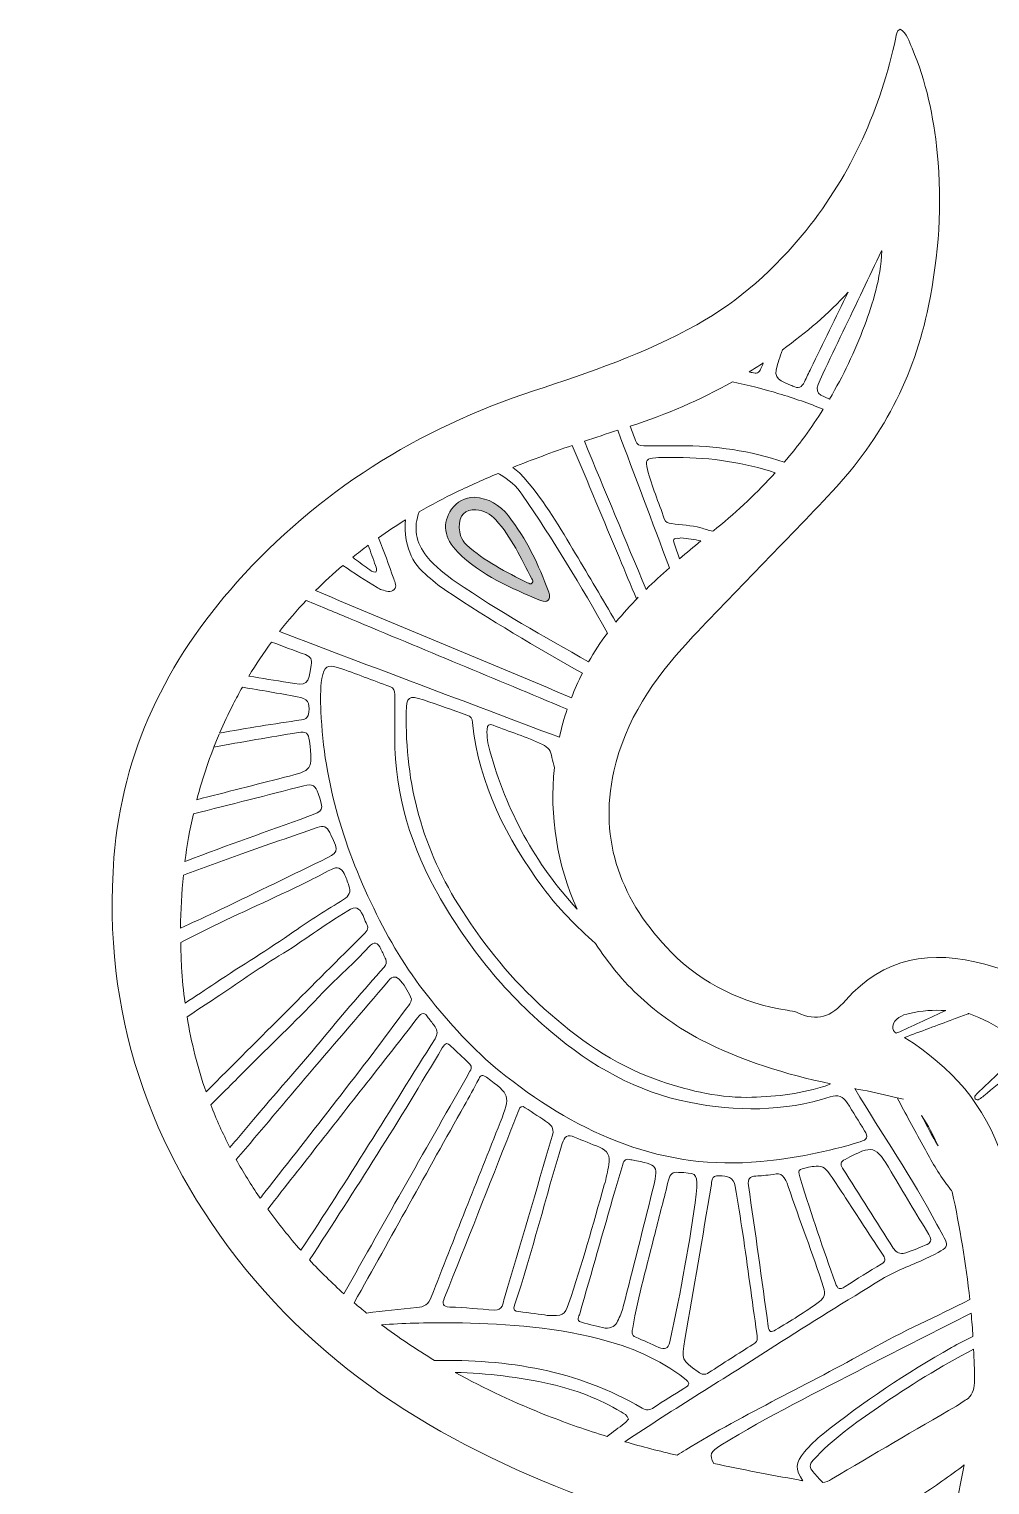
# Model space of a CAD drawing. Extents: x 95 to 1905, y -1935 to -66.
# Drawn here: x 95 to 645, y -899 to -66 of the extents above; entities that cross this region are included whole.
import ezdxf

# ---------------------------------------------------------------- set-up
doc = ezdxf.new("R2010")
doc.units = 0
doc.header["$MEASUREMENT"] = 0
doc.layers.add('Layer 1', color=7, linetype='Continuous')

# ---------------------------------------------------------------- blocks, each defined once
blk = doc.blocks.new('block 4')
at = {"layer": 'Layer 1', "lineweight": 0}
for points, knots in [([(392.66, -388.06), (387.04, -372.41), (379.82, -357.53), (369.57, -344.35), (364.74, -338.16), (358.25, -334.21), (350.1, -333.71), (344.61, -333.88), (340.17, -336.06), (337.02, -340.62), (331.56, -348.5), (332.6, -357.1), (340.68, -365.22), (353.96, -378.56), (371.08, -385.58), (387.98, -392.8), (392.09, -394.56), (394.2, -392.32), (392.66, -388.06)], [0, 0, 0, 0, 1, 1, 1, 2, 2, 2, 3, 3, 3, 4, 4, 4, 5, 5, 5, 6, 6, 6, 6]), ([(383.28, -382.75), (382.45, -383.68), (381.39, -383.08), (380.55, -382.66), (368.2, -376.56), (355.94, -370.28), (345.62, -360.93), (342.5, -358.11), (341.62, -354.18), (341.38, -351.16), (341.36, -343.83), (344.77, -340.6), (351.04, -340.95), (355.63, -341.21), (359.34, -343.4), (362.32, -346.65), (371.41, -356.56), (376.82, -368.77), (383.07, -380.45), (383.45, -381.16), (383.91, -382.05), (383.28, -382.75)], [0, 0, 0, 0, 1, 1, 1, 2, 2, 2, 3, 3, 3, 4, 4, 4, 5, 5, 5, 6, 6, 6, 7, 7, 7, 7])]:
    blk.add_open_spline(points, degree=3, knots=knots, dxfattribs=at)
blk = doc.blocks.new('block 5')
at = {"layer": 'Layer 1', "lineweight": 0}
for points, knots in [([(1879.6, -958.17), (1853.61, -957.51), (1827.64, -958.04), (1801.66, -960.62), (1767.9, -963.98), (1734.13, -968.5), (1700.09, -967.66), (1636.04, -966.07), (1574.52, -952.08), (1515.05, -928.61), (1514.6, -928.42), (1514.25, -927.93), (1512.89, -926.69), (1531.02, -923.22), (1548.35, -919.76), (1565.03, -914.06), (1648.23, -885.64), (1724.12, -845.39), (1780.64, -775.69), (1836.26, -707.1), (1863.07, -628.56), (1856.19, -539.99), (1851.48, -479.46), (1826.09, -427.35), (1785.84, -382.41), (1739.3, -330.38), (1682.27, -294.53), (1616.03, -272.83), (1584.03, -262.35), (1552.04, -251.39), (1522.6, -234.95), (1498.3, -221.36), (1477.63, -202.88), (1460.06, -181.01), (1433.82, -148.33), (1417.44, -111.18), (1408.55, -70.46), (1408.22, -68.91), (1408.57, -67), (1406.2, -65.74), (1402.21, -68.13), (1401.04, -72.67), (1399.35, -76.65), (1391.2, -95.77), (1387.03, -115.72), (1384.93, -136.51), (1381.94, -166.14), (1384.02, -195.14), (1389.9, -224.12), (1398.15, -264.84), (1416.74, -300.3), (1445.08, -330.46), (1472.21, -359.32), (1500.3, -387.25), (1527.31, -416.22), (1547.19, -437.52), (1563.55, -461.56), (1570.03, -490.44), (1579.1, -530.95), (1565.45, -565.24), (1537.21, -594.14), (1519.05, -612.68), (1496.4, -623.2), (1470.82, -627.41), (1468.86, -627.72), (1466.76, -627.84), (1465.03, -628.67), (1453.7, -634.13), (1445.74, -631.25), (1437.28, -621.59), (1415.79, -596.98), (1388.15, -592.65), (1357.64, -600.98), (1337.03, -606.6), (1318.3, -616.81), (1298.91, -625.33), (1260.79, -642.06), (1221.3, -646.72), (1180.21, -640.94), (1148.96, -636.53), (1118.96, -627.33), (1088.76, -618.73), (1060.98, -610.82), (1032.61, -609.24), (1003.88, -612.19), (1003.59, -612.23), (1003.32, -612.25), (1003.03, -612.25), (1002.02, -612.33), (1001.03, -612.35), (1000, -612.29), (998.97, -612.35), (997.98, -612.33), (996.97, -612.25), (996.68, -612.25), (996.41, -612.23), (996.12, -612.19), (967.39, -609.24), (939.02, -610.82), (911.24, -618.73), (881.04, -627.33), (851.04, -636.53), (819.79, -640.94), (778.7, -646.72), (739.22, -642.06), (701.09, -625.33), (681.7, -616.81), (662.97, -606.6), (642.36, -600.98), (611.85, -592.65), (584.21, -596.98), (562.72, -621.59), (554.26, -631.25), (546.3, -634.13), (534.97, -628.67), (533.24, -627.84), (531.14, -627.72), (529.18, -627.41), (503.6, -623.2), (480.95, -612.68), (462.79, -594.14), (434.55, -565.24), (420.9, -530.95), (429.97, -490.44), (436.45, -461.56), (452.81, -437.52), (472.7, -416.22), (499.7, -387.25), (527.79, -359.32), (554.92, -330.46), (583.26, -300.3), (601.85, -264.84), (610.1, -224.12), (615.98, -195.14), (618.06, -166.14), (615.07, -136.51), (612.97, -115.72), (608.8, -95.77), (600.65, -76.65), (598.96, -72.67), (597.79, -68.13), (593.81, -65.74), (591.43, -67), (591.78, -68.91), (591.45, -70.46), (582.56, -111.18), (566.18, -148.33), (539.94, -181.01), (522.37, -202.88), (501.7, -221.36), (477.4, -234.95), (447.96, -251.39), (415.97, -262.35), (383.97, -272.83), (317.73, -294.53), (260.7, -330.38), (214.16, -382.41), (173.91, -427.35), (148.52, -479.46), (143.82, -539.99), (136.93, -628.56), (163.74, -707.1), (219.36, -775.69), (275.88, -845.39), (351.77, -885.64), (434.97, -914.06), (451.65, -919.76), (468.98, -923.22), (487.11, -926.69), (485.75, -927.93), (485.4, -928.42), (484.95, -928.61), (425.48, -952.08), (363.96, -966.07), (299.91, -967.66), (265.87, -968.5), (232.11, -963.98), (198.34, -960.62), (172.37, -958.04), (146.39, -957.51), (120.4, -958.17), (100.89, -958.68), (95.24, -967.7), (101.34, -986.06), (107.51, -1004.56), (117.14, -1021.06), (130.04, -1035.67), (160.38, -1070.08), (198.69, -1093.35), (239.3, -1113.27), (250.88, -1118.95), (262.74, -1123.98), (276.17, -1130.08), (263.25, -1136.48), (251.27, -1140.15), (239.14, -1143.49), (236.07, -1144.34), (230.83, -1143.31), (230.39, -1146.94), (229.88, -1151.17), (235.32, -1151.76), (238.38, -1153.19), (268.31, -1167.34), (300.39, -1172.43), (333.04, -1174.27), (347.6, -1175.1), (362.27, -1174.41), (377.1, -1174.41), (376.71, -1179.06), (374.3, -1179.88), (372.59, -1181.1), (365.43, -1186.19), (357.79, -1190.48), (349.52, -1193.6), (347.27, -1194.45), (343.56, -1194.69), (343.85, -1197.66), (344.16, -1201.15), (348.14, -1200.76), (350.72, -1201.15), (355.17, -1201.79), (359.73, -1201.87), (364.25, -1202.14), (404.5, -1204.68), (444.6, -1204.37), (484.23, -1195.62), (496.48, -1192.92), (508.69, -1189.95), (522.08, -1186.81), (515.33, -1200.82), (507.39, -1212.35), (497.61, -1222.69), (495.63, -1224.79), (491.14, -1226.58), (493.14, -1229.82), (494.83, -1232.53), (498.98, -1230.26), (501.86, -1229.64), (530.97, -1223.47), (557.95, -1212.14), (582.85, -1195.87), (588.83, -1191.95), (594.63, -1187.78), (600.49, -1183.72), (582.01, -1220.48), (568.43, -1258.58), (563.71, -1299.03), (558.9, -1340.29), (572.64, -1378.82), (584.03, -1417.46), (584.75, -1417.44), (585.47, -1417.4), (586.19, -1417.38), (586.19, -1417.38), (587.41, -1412.41), (587.41, -1412.41), (589.76, -1418.45), (592.32, -1424.33), (595.02, -1430.08), (595.23, -1437.74), (595.81, -1445.35), (597.21, -1452.9), (601.17, -1474.35), (612.45, -1492.96), (622.17, -1512.08), (622.83, -1511.88), (623.51, -1511.67), (624.17, -1511.48), (625.22, -1502.9), (626.27, -1494.32), (627.33, -1485.74), (629.43, -1488.86), (631.56, -1491.99), (633.72, -1495.11), (633.97, -1497.21), (634.17, -1499.29), (634.38, -1501.4), (636.79, -1525.7), (641.77, -1548.92), (660.39, -1566.75), (662.29, -1568.56), (662.85, -1572.94), (666.31, -1571.51), (669.18, -1570.36), (668.19, -1566.52), (668.38, -1563.78), (668.77, -1557.8), (669, -1551.79), (669.26, -1545.79), (670.17, -1547.15), (671.08, -1548.53), (671.97, -1549.92), (684.55, -1569.29), (696.86, -1590.82), (709.32, -1615.14), (720.81, -1637.57), (733.71, -1662.71), (737.17, -1687.82), (737.85, -1690.31), (738.49, -1692.81), (739.09, -1695.33), (742.99, -1711.31), (745.73, -1727.57), (746.62, -1744.19), (747.57, -1762.14), (740.33, -1778.64), (738.97, -1796.14), (736.55, -1827.22), (737.75, -1857.86), (750.27, -1887.03), (760.26, -1910.25), (779.11, -1921.74), (800.79, -1918.75), (810.34, -1917.41), (818.74, -1915.27), (818.47, -1903.03), (818.45, -1901.75), (818.84, -1900.19), (821.01, -1899.65), (821.71, -1900.66), (822.6, -1901.73), (823.21, -1902.93), (833.86, -1923.31), (851.68, -1931.81), (873.65, -1933.67), (892.11, -1935.23), (910.39, -1933.54), (928.56, -1930.45), (952.35, -1926.41), (976.13, -1923.81), (1000, -1923.62), (1023.87, -1923.81), (1047.65, -1926.41), (1071.44, -1930.45), (1089.61, -1933.54), (1107.89, -1935.23), (1126.35, -1933.67), (1148.32, -1931.81), (1166.14, -1923.31), (1176.79, -1902.93), (1177.41, -1901.73), (1178.29, -1900.66), (1178.99, -1899.65), (1181.16, -1900.19), (1181.55, -1901.75), (1181.53, -1903.03), (1181.26, -1915.27), (1189.66, -1917.41), (1199.21, -1918.75), (1220.89, -1921.74), (1239.74, -1910.25), (1249.73, -1887.03), (1262.25, -1857.86), (1263.45, -1827.22), (1261.03, -1796.14), (1259.67, -1778.64), (1252.43, -1762.14), (1253.38, -1744.19), (1254.27, -1727.57), (1257.01, -1711.31), (1260.91, -1695.33), (1261.51, -1692.81), (1262.15, -1690.31), (1262.83, -1687.82), (1266.29, -1662.71), (1279.19, -1637.57), (1290.68, -1615.14), (1303.14, -1590.82), (1315.45, -1569.29), (1328.03, -1549.92), (1328.92, -1548.53), (1329.83, -1547.15), (1330.74, -1545.79), (1331, -1551.79), (1331.23, -1557.8), (1331.62, -1563.78), (1331.81, -1566.52), (1330.82, -1570.36), (1333.69, -1571.51), (1337.15, -1572.94), (1337.71, -1568.56), (1339.61, -1566.75), (1358.23, -1548.92), (1363.21, -1525.7), (1365.62, -1501.4), (1365.83, -1499.29), (1366.03, -1497.21), (1366.28, -1495.11), (1368.45, -1491.99), (1370.57, -1488.86), (1372.67, -1485.74), (1373.73, -1494.32), (1374.78, -1502.9), (1375.83, -1511.48), (1376.49, -1511.67), (1377.17, -1511.88), (1377.83, -1512.08), (1387.55, -1492.96), (1398.83, -1474.35), (1402.79, -1452.9), (1404.19, -1445.35), (1404.77, -1437.74), (1404.98, -1430.08), (1407.68, -1424.33), (1410.24, -1418.45), (1412.59, -1412.41), (1412.59, -1412.41), (1413.81, -1417.38), (1413.81, -1417.38), (1414.53, -1417.4), (1415.25, -1417.44), (1415.97, -1417.46), (1427.36, -1378.82), (1441.1, -1340.29), (1436.29, -1299.03), (1431.57, -1258.58), (1417.99, -1220.48), (1399.51, -1183.72), (1405.37, -1187.78), (1411.17, -1191.95), (1417.15, -1195.87), (1442.05, -1212.14), (1469.03, -1223.47), (1498.14, -1229.64), (1501.02, -1230.26), (1505.17, -1232.53), (1506.86, -1229.82), (1508.86, -1226.58), (1504.37, -1224.79), (1502.39, -1222.69), (1492.61, -1212.35), (1484.67, -1200.82), (1477.92, -1186.81), (1491.31, -1189.95), (1503.52, -1192.92), (1515.77, -1195.62), (1555.4, -1204.37), (1595.5, -1204.68), (1635.75, -1202.14), (1640.27, -1201.87), (1644.83, -1201.79), (1649.28, -1201.15), (1651.86, -1200.76), (1655.84, -1201.15), (1656.15, -1197.66), (1656.44, -1194.69), (1652.73, -1194.45), (1650.48, -1193.6), (1642.21, -1190.48), (1634.57, -1186.19), (1627.42, -1181.1), (1625.7, -1179.88), (1623.29, -1179.06), (1622.9, -1174.41), (1637.73, -1174.41), (1652.4, -1175.1), (1666.96, -1174.27), (1699.61, -1172.43), (1731.69, -1167.34), (1761.62, -1153.19), (1764.68, -1151.76), (1770.12, -1151.17), (1769.61, -1146.94), (1769.17, -1143.31), (1763.93, -1144.34), (1760.86, -1143.49), (1748.73, -1140.15), (1736.75, -1136.48), (1723.83, -1130.08), (1737.26, -1123.98), (1749.12, -1118.95), (1760.7, -1113.27), (1801.31, -1093.35), (1839.62, -1070.08), (1869.96, -1035.67), (1882.86, -1021.06), (1892.49, -1004.56), (1898.66, -986.06), (1904.77, -967.7), (1899.11, -958.68), (1879.6, -958.17)], [0, 0, 0, 0, 1, 1, 1, 2, 2, 2, 3, 3, 3, 4, 4, 4, 5, 5, 5, 6, 6, 6, 7, 7, 7, 8, 8, 8, 9, 9, 9, 10, 10, 10, 11, 11, 11, 12, 12, 12, 13, 13, 13, 14, 14, 14, 15, 15, 15, 16, 16, 16, 17, 17, 17, 18, 18, 18, 19, 19, 19, 20, 20, 20, 21, 21, 21, 22, 22, 22, 23, 23, 23, 24, 24, 24, 25, 25, 25, 26, 26, 26, 27, 27, 27, 28, 28, 28, 29, 29, 29, 30, 30, 30, 31, 31, 31, 32, 32, 32, 33, 33, 33, 34, 34, 34, 35, 35, 35, 36, 36, 36, 37, 37, 37, 38, 38, 38, 39, 39, 39, 40, 40, 40, 41, 41, 41, 42, 42, 42, 43, 43, 43, 44, 44, 44, 45, 45, 45, 46, 46, 46, 47, 47, 47, 48, 48, 48, 49, 49, 49, 50, 50, 50, 51, 51, 51, 52, 52, 52, 53, 53, 53, 54, 54, 54, 55, 55, 55, 56, 56, 56, 57, 57, 57, 58, 58, 58, 59, 59, 59, 60, 60, 60, 61, 61, 61, 62, 62, 62, 63, 63, 63, 64, 64, 64, 65, 65, 65, 66, 66, 66, 67, 67, 67, 68, 68, 68, 69, 69, 69, 70, 70, 70, 71, 71, 71, 72, 72, 72, 73, 73, 73, 74, 74, 74, 75, 75, 75, 76, 76, 76, 77, 77, 77, 78, 78, 78, 79, 79, 79, 80, 80, 80, 81, 81, 81, 82, 82, 82, 83, 83, 83, 84, 84, 84, 85, 85, 85, 86, 86, 86, 87, 87, 87, 88, 88, 88, 89, 89, 89, 90, 90, 90, 91, 91, 91, 92, 92, 92, 93, 93, 93, 94, 94, 94, 95, 95, 95, 96, 96, 96, 97, 97, 97, 98, 98, 98, 99, 99, 99, 100, 100, 100, 101, 101, 101, 102, 102, 102, 103, 103, 103, 104, 104, 104, 105, 105, 105, 106, 106, 106, 107, 107, 107, 108, 108, 108, 109, 109, 109, 110, 110, 110, 111, 111, 111, 112, 112, 112, 113, 113, 113, 114, 114, 114, 115, 115, 115, 116, 116, 116, 117, 117, 117, 118, 118, 118, 119, 119, 119, 120, 120, 120, 121, 121, 121, 122, 122, 122, 123, 123, 123, 124, 124, 124, 125, 125, 125, 126, 126, 126, 127, 127, 127, 128, 128, 128, 129, 129, 129, 130, 130, 130, 131, 131, 131, 132, 132, 132, 133, 133, 133, 134, 134, 134, 135, 135, 135, 136, 136, 136, 137, 137, 137, 138, 138, 138, 139, 139, 139, 140, 140, 140, 141, 141, 141, 142, 142, 142, 143, 143, 143, 144, 144, 144, 145, 145, 145, 146, 146, 146, 147, 147, 147, 148, 148, 148, 149, 149, 149, 150, 150, 150, 151, 151, 151, 152, 152, 152, 153, 153, 153, 154, 154, 154, 155, 155, 155, 156, 156, 156, 157, 157, 157, 158, 158, 158, 159, 159, 159, 160, 160, 160, 160]), ([(583.23, -192.69), (583.25, -192.65), (583.28, -192.62), (583.3, -192.58), (582.67, -209.13), (578.25, -222.47), (573.4, -235.53), (567.9, -250.36), (561.19, -264.31), (553.39, -277.48), (544.69, -274.08), (544.86, -273.1), (549.56, -263.12), (557.13, -247.07), (564.85, -231.09), (572.51, -215.09), (576.09, -207.62), (579.66, -200.15), (583.23, -192.69)], [0, 0, 0, 0, 1, 1, 1, 2, 2, 2, 3, 3, 3, 4, 4, 4, 5, 5, 5, 6, 6, 6, 6]), ([(524.37, -255.31), (525.07, -253.3), (525.8, -251.29), (526.52, -249.28), (540.05, -239.53), (552.56, -228.76), (564.11, -216.25), (556.93, -230.83), (549.66, -245.36), (542.71, -260.04), (541.52, -262.57), (540.23, -265.06), (539.07, -267.58), (537.51, -270.95), (535.57, -271.61), (532.46, -270.09), (532.01, -269.88), (531.51, -269.77), (531.05, -269.58), (522.11, -265.98), (521.21, -264.44), (524.37, -255.31)], [0, 0, 0, 0, 1, 1, 1, 2, 2, 2, 3, 3, 3, 4, 4, 4, 5, 5, 5, 6, 6, 6, 7, 7, 7, 7]), ([(515.5, -256.84), (515.04, -257.92), (514.57, -258.99), (514.14, -260.08), (513.12, -262.69), (511.54, -262.98), (509.07, -262.39), (508.47, -262.24), (507.91, -262.1), (507.36, -261.96), (510.09, -260.29), (512.81, -258.59), (515.5, -256.84)], [0, 0, 0, 0, 1, 1, 1, 2, 2, 2, 3, 3, 3, 4, 4, 4, 4]), ([(439.83, -292.86), (460.04, -286.4), (479.38, -277.95), (497.81, -267.57), (506.87, -269.52), (515.74, -271.81), (524.42, -274.43), (533.1, -277.04), (541.58, -280), (549.85, -283.3), (543.15, -293.96), (535.7, -304.09), (527.53, -313.69), (508.18, -307.02), (488.13, -304.18), (467.54, -304.23), (460.73, -304.24), (453.92, -304.15), (447.12, -304.26), (444.65, -304.31), (443.14, -303.62), (442.25, -301.14), (441.27, -298.43), (440.27, -295.74), (439.26, -293.04), (439.26, -293.04), (439.83, -292.86), (439.83, -292.86)], [0, 0, 0, 0, 1, 1, 1, 2, 2, 2, 3, 3, 3, 4, 4, 4, 5, 5, 5, 6, 6, 6, 7, 7, 7, 8, 8, 8, 9, 9, 9, 9]), ([(432.17, -295.33), (442.03, -321.57), (451.9, -347.8), (461.77, -374.03), (457.21, -378.07), (452.74, -382.2), (448.4, -386.47), (436.62, -358.2), (424.84, -329.93), (413.06, -301.66), (419.41, -299.51), (425.78, -297.39), (432.17, -295.33)], [0, 0, 0, 0, 1, 1, 1, 2, 2, 2, 3, 3, 3, 4, 4, 4, 4]), ([(406.18, -304.01), (415.16, -325.5), (424.14, -346.99), (433.13, -368.47), (436.4, -376.3), (439.69, -384.12), (442.96, -391.94), (443.27, -391.62), (443.59, -391.31), (443.9, -390.99), (439.48, -395.55), (435.22, -400.28), (431.16, -405.22), (423.59, -392.07), (415.75, -379.07), (407.99, -366.02), (399.27, -351.36), (390.64, -336.59), (379.46, -323.55), (377.18, -320.88), (374.73, -318.55), (372.13, -316.62), (383.37, -312.12), (394.74, -307.98), (406.18, -304.01)], [0, 0, 0, 0, 1, 1, 1, 2, 2, 2, 3, 3, 3, 4, 4, 4, 5, 5, 5, 6, 6, 6, 7, 7, 7, 8, 8, 8, 8]), ([(488.93, -351.26), (488.12, -351.91), (487.32, -352.57), (486.52, -353.22), (484.26, -352.54), (482, -351.86), (479.71, -351.23), (474.24, -349.72), (468.57, -349.49), (462.97, -348.82), (461.09, -348.6), (459.6, -348.22), (458.84, -346.02), (455.6, -336.62), (451.61, -327.46), (449.18, -317.79), (447.87, -312.59), (448.65, -311.45), (453.93, -311.08), (457.89, -310.8), (461.88, -311.02), (465.86, -311.02), (486.06, -310.87), (504.77, -313.99), (522.32, -319.65), (512.18, -330.9), (501.03, -341.42), (488.93, -351.26)], [0, 0, 0, 0, 1, 1, 1, 2, 2, 2, 3, 3, 3, 4, 4, 4, 5, 5, 5, 6, 6, 6, 7, 7, 7, 8, 8, 8, 9, 9, 9, 9]), ([(318.54, -342.02), (325.53, -338), (332.71, -334.2), (340.12, -330.63), (347.89, -326.88), (355.75, -323.38), (363.69, -320.05), (363.96, -320.2), (364.23, -320.33), (364.51, -320.48), (369.82, -323.45), (374.23, -327.45), (377.65, -332.44), (395.14, -358), (411.24, -384.39), (426.28, -411.42), (422.27, -416.77), (418.68, -422.3), (415.46, -427.94), (389.9, -413.3), (364.1, -399.06), (339.77, -382.36), (333.61, -378.13), (327.69, -373.57), (322.95, -367.69), (316.53, -359.74), (315.05, -350.78), (318.54, -342.02)], [0, 0, 0, 0, 1, 1, 1, 2, 2, 2, 3, 3, 3, 4, 4, 4, 5, 5, 5, 6, 6, 6, 7, 7, 7, 8, 8, 8, 9, 9, 9, 9]), ([(274.79, -372.71), (281.21, -377.13), (287.8, -381.32), (294.44, -385.44), (295.28, -385.96), (296.21, -386.39), (297.16, -386.66), (299.52, -387.34), (302.17, -388.56), (304.21, -386.53), (306, -384.75), (304.59, -382.44), (303.93, -380.46), (301.28, -372.53), (298.37, -364.7), (295.22, -356.98), (300.28, -353.4), (305.43, -349.91), (310.78, -346.63), (309.5, -357.51), (312.5, -369.53), (322.08, -377.82), (325.84, -381.08), (329.62, -384.3), (333.76, -387.07), (359.11, -404.04), (385.41, -419.45), (411.93, -434.47), (409.6, -439.06), (407.52, -443.73), (405.68, -448.45), (356.86, -428.01), (308.04, -407.58), (259.21, -387.17), (264.21, -382.14), (269.4, -377.31), (274.79, -372.71)], [0, 0, 0, 0, 1, 1, 1, 2, 2, 2, 3, 3, 3, 4, 4, 4, 5, 5, 5, 6, 6, 6, 7, 7, 7, 8, 8, 8, 9, 9, 9, 10, 10, 10, 11, 11, 11, 12, 12, 12, 12]), ([(467.59, -368.96), (466.55, -365.98), (465.52, -363), (464.46, -360.04), (462.91, -355.74), (467.26, -357.91), (468.28, -356.99), (472.31, -357.29), (476.09, -357.92), (479.76, -358.75), (475.67, -362.11), (471.6, -365.51), (467.59, -368.96)], [0, 0, 0, 0, 1, 1, 1, 2, 2, 2, 3, 3, 3, 4, 4, 4, 4]), ([(289.32, -361.17), (290.75, -365.04), (292.14, -368.94), (293.5, -372.84), (293.93, -374.05), (294.37, -375.35), (293.68, -376.65), (291.77, -376.68), (290.53, -375.46), (289.21, -374.52), (286.26, -372.41), (283.35, -370.26), (280.46, -368.08), (283.36, -365.73), (286.3, -363.41), (289.32, -361.17)], [0, 0, 0, 0, 1, 1, 1, 2, 2, 2, 3, 3, 3, 4, 4, 4, 5, 5, 5, 5]), ([(253.82, -392.76), (262.41, -396.33), (270.99, -399.91), (279.57, -403.49), (320.8, -420.67), (362.04, -437.84), (403.28, -455.01), (401.47, -460.33), (399.97, -465.7), (398.76, -471.12), (345.34, -450.97), (291.93, -430.8), (238.52, -410.65), (243.37, -404.42), (248.48, -398.46), (253.82, -392.76)], [0, 0, 0, 0, 1, 1, 1, 2, 2, 2, 3, 3, 3, 4, 4, 4, 5, 5, 5, 5]), ([(234.03, -416.59), (240.47, -418.99), (246.91, -421.41), (253.35, -423.81), (256.53, -425), (257.21, -426.67), (256.74, -429.8), (255.06, -441.05), (254.6, -441.67), (243.58, -439.83), (236.08, -438.58), (228.58, -437.31), (221.09, -436.05), (225.15, -429.3), (229.47, -422.81), (234.03, -416.59)], [0, 0, 0, 0, 1, 1, 1, 2, 2, 2, 3, 3, 3, 4, 4, 4, 5, 5, 5, 5]), ([(563.51, -680.28), (566.88, -685.6), (570.08, -691.03), (573.52, -696.32), (575.77, -699.79), (574.89, -701.47), (571.01, -702.66), (552.38, -708.34), (533.38, -712.09), (513.99, -713.95), (458.13, -719.34), (411.05, -698.53), (368.2, -665.13), (352.09, -652.57), (338.39, -637.65), (325.51, -621.83), (313.08, -606.56), (302.85, -590.05), (294.15, -572.44), (276.05, -535.75), (263.83, -497.5), (262.29, -456.3), (262.05, -449.98), (261.76, -443.68), (262.84, -437.42), (264, -430.73), (266.05, -429.19), (272.33, -431.31), (282.22, -434.67), (291.93, -438.55), (301.76, -442.1), (304.07, -442.93), (304.62, -444.43), (304.59, -446.66), (304.5, -452.8), (304.56, -458.95), (304.56, -465.09), (303.6, -498.1), (311.72, -528.87), (327.51, -557.71), (344.65, -589.02), (366.64, -616.53), (393.86, -639.6), (417.01, -659.21), (443.17, -674.18), (473.05, -680.06), (499.88, -685.34), (527.22, -685.58), (553.81, -676.89), (558.29, -675.42), (561.2, -676.63), (563.51, -680.28)], [0, 0, 0, 0, 1, 1, 1, 2, 2, 2, 3, 3, 3, 4, 4, 4, 5, 5, 5, 6, 6, 6, 7, 7, 7, 8, 8, 8, 9, 9, 9, 10, 10, 10, 11, 11, 11, 12, 12, 12, 13, 13, 13, 14, 14, 14, 15, 15, 15, 16, 16, 16, 17, 17, 17, 17]), ([(217.29, -442.46), (227.78, -444.15), (238.25, -445.99), (248.71, -447.88), (254.66, -448.95), (255.99, -450.96), (255.38, -456.77), (255.09, -459.49), (253.99, -460.76), (251.1, -461.16), (235.45, -463.37), (219.87, -465.94), (204.31, -468.7), (206.69, -463.17), (209.24, -457.67), (212.03, -452.21), (213.73, -448.9), (215.49, -445.65), (217.29, -442.46)], [0, 0, 0, 0, 1, 1, 1, 2, 2, 2, 3, 3, 3, 4, 4, 4, 5, 5, 5, 6, 6, 6, 6]), ([(445.32, -620.09), (455.38, -629.38), (466.88, -637.53), (479.75, -644.22), (503.36, -656.51), (528.35, -664), (554.01, -669.47), (553.09, -670.05), (551.58, -670.55), (549.36, -671.21), (535.26, -675.4), (520.81, -677.11), (506.13, -677.23), (487.97, -677.26), (470.68, -672.94), (453.72, -666.85), (429.49, -658.14), (409.12, -643.48), (390.1, -626.46), (371.67, -609.96), (356.45, -590.93), (343.06, -570.28), (320.64, -535.7), (310.28, -497.75), (311.13, -456.65), (311.3, -447.97), (312.44, -447), (320.92, -449.71), (329.29, -452.37), (337.48, -455.58), (345.81, -458.38), (348.08, -459.14), (348.85, -460.43), (349.07, -462.67), (352.62, -498.36), (368.71, -528.93), (389.31, -557.18), (397.96, -569.05), (408.49, -579.31), (419.5, -589.16), (426.62, -600.38), (435.26, -610.8), (445.32, -620.09)], [0, 0, 0, 0, 1, 1, 1, 2, 2, 2, 3, 3, 3, 4, 4, 4, 5, 5, 5, 6, 6, 6, 7, 7, 7, 8, 8, 8, 9, 9, 9, 10, 10, 10, 11, 11, 11, 12, 12, 12, 13, 13, 13, 14, 14, 14, 14]), ([(408.92, -569.55), (384.94, -543.44), (368.44, -513.18), (358.93, -478.87), (357.83, -474.88), (357.2, -470.76), (357.35, -466.57), (357.43, -464.1), (358.49, -463.27), (360.84, -464.21), (370.23, -467.97), (379.93, -470.89), (389.12, -475.18), (392.42, -476.72), (393.93, -479.03), (394.53, -482.76), (394.85, -484.7), (395.34, -486.57), (395.93, -488.41), (392.97, -516.16), (397.52, -544.23), (408.92, -569.55)], [0, 0, 0, 0, 1, 1, 1, 2, 2, 2, 3, 3, 3, 4, 4, 4, 5, 5, 5, 6, 6, 6, 7, 7, 7, 7]), ([(204.06, -469.3), (203.01, -471.76), (202.01, -474.23), (201.04, -476.71), (217.06, -473.83), (233.1, -471.02), (249.17, -468.42), (253.68, -467.69), (255.17, -468.63), (255.69, -473.25), (257.59, -489.99), (257.73, -489.87), (241.37, -494.03), (224.65, -498.28), (207.94, -502.55), (191.24, -506.84), (194.55, -494.13), (198.81, -481.62), (204.06, -469.3)], [0, 0, 0, 0, 1, 1, 1, 2, 2, 2, 3, 3, 3, 4, 4, 4, 5, 5, 5, 6, 6, 6, 6]), ([(189.26, -514.96), (210.37, -509.63), (231.48, -504.29), (252.55, -498.84), (257.48, -497.56), (259.34, -498.9), (260.78, -503.31), (263.96, -513.07), (264.13, -513.11), (254.73, -516.54), (231.69, -524.97), (208.46, -532.92), (185.61, -541.83), (185.22, -541.99), (184.82, -542.13), (184.42, -542.28), (185.6, -533.08), (187.21, -523.98), (189.26, -514.96)], [0, 0, 0, 0, 1, 1, 1, 2, 2, 2, 3, 3, 3, 4, 4, 4, 5, 5, 5, 6, 6, 6, 6]), ([(183.52, -550.09), (194.65, -545.99), (205.79, -541.9), (216.94, -537.85), (231.27, -532.65), (245.76, -527.9), (260.09, -522.71), (263.7, -521.41), (265.76, -522.36), (267.3, -525.53), (267.51, -525.98), (267.75, -526.42), (267.96, -526.87), (272.72, -537), (272.59, -537), (262.63, -541.77), (242.15, -551.56), (221.83, -561.68), (201.3, -571.37), (194.86, -574.41), (188.4, -577.39), (181.94, -580.39), (181.99, -570.19), (182.51, -560.09), (183.52, -550.09)], [0, 0, 0, 0, 1, 1, 1, 2, 2, 2, 3, 3, 3, 4, 4, 4, 5, 5, 5, 6, 6, 6, 7, 7, 7, 8, 8, 8, 8]), ([(182, -588.51), (187.05, -586.04), (192.1, -583.56), (197.12, -581.03), (215.92, -571.56), (235.26, -563.29), (254.1, -553.96), (258.85, -551.61), (263.56, -549.19), (268.24, -546.72), (271.62, -544.94), (274.03, -546), (275.59, -549.18), (276.68, -551.4), (277.51, -553.75), (278.33, -556.09), (279.56, -559.57), (278.46, -562), (275.25, -564), (265.69, -569.94), (256.02, -575.75), (246.86, -582.26), (232.28, -592.62), (216.87, -601.68), (202.05, -611.66), (196.23, -615.58), (190.38, -619.44), (184.5, -623.27), (183.59, -616.49), (182.91, -609.63), (182.51, -602.68), (182.24, -597.93), (182.09, -593.21), (182, -588.51)], [0, 0, 0, 0, 1, 1, 1, 2, 2, 2, 3, 3, 3, 4, 4, 4, 5, 5, 5, 6, 6, 6, 7, 7, 7, 8, 8, 8, 9, 9, 9, 10, 10, 10, 11, 11, 11, 11]), ([(185.65, -631.11), (191.19, -627.48), (196.73, -623.84), (202.24, -620.16), (214.22, -612.16), (225.97, -603.77), (238.27, -596.28), (251.72, -588.08), (264.22, -578.5), (277.68, -570.37), (282.18, -567.65), (284.24, -568.3), (286.36, -573.22), (286.95, -574.58), (287.32, -576.08), (288.11, -577.3), (289.82, -579.92), (289.01, -581.65), (286.93, -583.72), (272.21, -598.28), (257.62, -612.98), (242.98, -627.62), (227.5, -643.11), (212, -658.58), (196.52, -674.07), (191.67, -660.17), (188.05, -645.86), (185.65, -631.11)], [0, 0, 0, 0, 1, 1, 1, 2, 2, 2, 3, 3, 3, 4, 4, 4, 5, 5, 5, 6, 6, 6, 7, 7, 7, 8, 8, 8, 9, 9, 9, 9]), ([(199.26, -681.55), (206.74, -674.05), (214.23, -666.55), (221.73, -659.06), (235.66, -645.15), (249.92, -631.55), (263.44, -617.24), (271.87, -608.31), (281.33, -600.47), (289.46, -591.3), (292.75, -587.59), (294.76, -588.41), (296.6, -592.38), (297.51, -594.33), (298.53, -596.23), (299.38, -598.2), (300.11, -599.89), (299.64, -601.29), (298.38, -602.71), (286.74, -615.83), (275.22, -629.03), (264.11, -642.61), (251.64, -657.85), (238.44, -672.48), (225.71, -687.51), (220.52, -693.63), (215.35, -699.77), (210.16, -705.9), (206.08, -697.93), (202.44, -689.82), (199.26, -681.55)], [0, 0, 0, 0, 1, 1, 1, 2, 2, 2, 3, 3, 3, 4, 4, 4, 5, 5, 5, 6, 6, 6, 7, 7, 7, 8, 8, 8, 9, 9, 9, 10, 10, 10, 10]), ([(227.48, -734.95), (227.34, -734.75), (227.19, -734.55), (227.05, -734.35), (222.25, -727.31), (217.86, -720.13), (213.84, -712.84), (227.8, -696.32), (241.77, -679.81), (255.78, -663.33), (270.74, -645.73), (285.91, -628.31), (300.81, -610.67), (303.55, -607.42), (305.38, -607.72), (307.9, -610.61), (310.67, -613.78), (312.75, -617.27), (314.15, -621.06), (313.9, -623.16), (312.58, -624.5), (311.51, -625.95), (285.17, -661.7), (257.65, -696.55), (230.23, -731.46), (229.32, -732.63), (228.39, -733.79), (227.48, -734.95)], [0, 0, 0, 0, 1, 1, 1, 2, 2, 2, 3, 3, 3, 4, 4, 4, 5, 5, 5, 6, 6, 6, 7, 7, 7, 8, 8, 8, 9, 9, 9, 9]), ([(231.86, -741.17), (252.01, -715.49), (272.16, -689.81), (292.31, -664.12), (300.79, -653.32), (309.35, -642.58), (317.61, -631.62), (320.09, -628.33), (321.65, -628.45), (323.75, -631.63), (324.94, -633.42), (326.39, -635.03), (327.62, -636.79), (329.19, -639.05), (329.16, -641.19), (327.61, -643.67), (302.16, -684.15), (277.29, -725), (250.72, -764.76), (244.13, -757.3), (237.84, -749.44), (231.86, -741.17)], [0, 0, 0, 0, 1, 1, 1, 2, 2, 2, 3, 3, 3, 4, 4, 4, 5, 5, 5, 6, 6, 6, 7, 7, 7, 7]), ([(589.68, -636.59), (590.38, -631.89), (595, -630.07), (599.15, -629.14), (606.29, -627.54), (613.07, -627.11), (619.91, -627.58), (611.14, -631.6), (602.35, -635.6), (593.58, -639.63), (592.96, -639.91), (592.14, -640.14), (591.47, -640.49), (590.23, -639.61), (589.4, -638.44), (589.68, -636.59)], [0, 0, 0, 0, 1, 1, 1, 2, 2, 2, 3, 3, 3, 4, 4, 4, 5, 5, 5, 5]), ([(632.72, -629.4), (632.84, -629.43), (632.96, -629.45), (633.08, -629.47), (633, -629.44), (632.92, -629.4), (632.83, -629.36), (632.95, -629.32), (633.06, -629.28), (633.18, -629.23), (641.02, -631.94), (648.28, -636.08), (655.4, -640.49), (654.45, -639.97), (653.52, -639.46), (652.58, -638.96), (654.51, -640.1), (656.43, -641.25), (658.31, -642.49), (661.07, -644.28), (663.84, -646.03), (666.63, -647.75), (666.63, -647.75), (666.64, -647.74), (666.64, -647.74), (667.44, -648.22), (668.23, -648.71), (669.02, -649.2), (668.22, -648.72), (667.42, -648.24), (666.63, -647.75), (657.49, -656.42), (648.34, -665.08), (639.2, -673.76), (638.42, -674.5), (637.69, -675.28), (636.97, -676.08), (636.44, -676.66), (636.31, -677.4), (636.78, -678.03), (637.41, -678.89), (638.28, -678.88), (639.12, -678.29), (639.99, -677.67), (640.87, -677.04), (641.7, -676.36), (652.05, -667.93), (662.38, -659.48), (672.73, -651.05), (682.57, -656.27), (692.71, -659.51), (703.2, -661.66), (697.58, -672.57), (691.93, -683.47), (686.34, -694.4), (685.69, -695.66), (684.12, -696.98), (685.66, -698.78), (688.09, -698.5), (688.47, -696.23), (689.41, -694.7), (695.98, -684.06), (702.52, -673.41), (709.05, -662.75), (716, -663.92), (723.09, -664.7), (730.34, -665.33), (727.68, -676.43), (728.43, -687.91), (733.75, -699.9), (735.44, -703.71), (732.86, -704.62), (730.74, -706.05), (707.53, -721.8), (682.72, -728.32), (656.46, -726.26), (655.21, -721.52), (653.87, -716.79), (652.37, -712.07), (642.67, -681.58), (623.08, -659.73), (596.53, -643.11), (596.45, -643.06), (596.36, -643.01), (596.27, -642.96), (605.62, -639.5), (614.95, -636.01), (624.29, -632.54), (627.1, -631.49), (629.91, -630.45), (632.72, -629.4)], [0, 0, 0, 0, 1, 1, 1, 2, 2, 2, 3, 3, 3, 4, 4, 4, 5, 5, 5, 6, 6, 6, 7, 7, 7, 8, 8, 8, 9, 9, 9, 10, 10, 10, 11, 11, 11, 12, 12, 12, 13, 13, 13, 14, 14, 14, 15, 15, 15, 16, 16, 16, 17, 17, 17, 18, 18, 18, 19, 19, 19, 20, 20, 20, 21, 21, 21, 22, 22, 22, 23, 23, 23, 24, 24, 24, 25, 25, 25, 26, 26, 26, 27, 27, 27, 28, 28, 28, 29, 29, 29, 30, 30, 30, 30]), ([(255.72, -770.28), (281.81, -730.25), (307.52, -689.99), (331.76, -648.81), (333.48, -645.9), (334.65, -645.78), (336.89, -648.04), (340.03, -651.21), (343.39, -654.17), (346.61, -657.26), (348.07, -658.67), (349.01, -659.82), (347.59, -662.3), (323.43, -704.69), (299.38, -747.14), (275.42, -789.65), (268.6, -783.52), (262.03, -777.07), (255.72, -770.28)], [0, 0, 0, 0, 1, 1, 1, 2, 2, 2, 3, 3, 3, 4, 4, 4, 5, 5, 5, 6, 6, 6, 6]), ([(281.32, -794.82), (302.29, -757.21), (323.28, -719.61), (344.26, -682.01), (347.09, -676.94), (349.92, -671.87), (352.6, -666.72), (353.81, -664.38), (354.79, -664.11), (357.06, -665.75), (370.61, -675.6), (370.91, -676.25), (364.87, -691.56), (351.72, -724.87), (338.42, -758.12), (325.45, -791.51), (323.78, -795.79), (321.43, -797.21), (317.17, -797.59), (307.51, -798.47), (297.89, -799.6), (288.4, -800.69), (286.01, -798.77), (283.65, -796.81), (281.32, -794.82)], [0, 0, 0, 0, 1, 1, 1, 2, 2, 2, 3, 3, 3, 4, 4, 4, 5, 5, 5, 6, 6, 6, 7, 7, 7, 8, 8, 8, 8]), ([(466.13, -882.13), (456.11, -879.76), (446.13, -877.19), (436.23, -874.35), (464.43, -855.4), (493.6, -837.94), (522.13, -819.5), (542.34, -806.45), (562.9, -793.94), (583.38, -781.31), (591.17, -776.5), (599.9, -773.59), (608.13, -769.66), (624.68, -761.77), (621.9, -763.4), (614.89, -750), (600.83, -723.12), (583.35, -698.28), (567.9, -672.23), (569.43, -672.52), (570.96, -672.81), (572.5, -673.08), (579.11, -674.27), (585.63, -675.97), (592.19, -677.5), (593.34, -677.77), (594.5, -678.04), (595.66, -678.3), (594.5, -678.04), (593.35, -677.78), (592.19, -677.51), (596.96, -686.58), (601.83, -695.59), (606.83, -704.56), (610.95, -711.95), (614.75, -719.56), (619.93, -726.26), (621.2, -727.89), (622.41, -729.57), (623.62, -731.24), (628.04, -751.7), (631.49, -772.26), (633.7, -792.98), (614.66, -802.64), (595.11, -811.22), (576.43, -821.71), (541.58, -841.27), (505.22, -858.08), (471.09, -879.02), (469.42, -880.04), (467.79, -881.1), (466.13, -882.13)], [0, 0, 0, 0, 1, 1, 1, 2, 2, 2, 3, 3, 3, 4, 4, 4, 5, 5, 5, 6, 6, 6, 7, 7, 7, 8, 8, 8, 9, 9, 9, 10, 10, 10, 11, 11, 11, 12, 12, 12, 13, 13, 13, 14, 14, 14, 15, 15, 15, 16, 16, 16, 17, 17, 17, 17]), ([(367.36, -791.94), (366.49, -794.86), (366.48, -799.27), (361.46, -799.02), (353.02, -798.4), (344.59, -797.58), (336.14, -797.24), (331.51, -797.06), (331.7, -795.31), (333.1, -791.8), (345.82, -759.92), (358.41, -727.98), (371.04, -696.05), (372.56, -692.2), (374.12, -688.35), (375.62, -684.48), (376.35, -682.59), (377.26, -681.77), (379.27, -683.15), (383.64, -686.15), (388.16, -688.93), (392.49, -692), (395.02, -693.78), (395.69, -696.11), (394.71, -699.38), (385.53, -730.22), (376.58, -761.12), (367.36, -791.94)], [0, 0, 0, 0, 1, 1, 1, 2, 2, 2, 3, 3, 3, 4, 4, 4, 5, 5, 5, 6, 6, 6, 7, 7, 7, 8, 8, 8, 9, 9, 9, 9]), ([(606.08, -687.55), (609.81, -693.15), (612.93, -699), (615.53, -705.06), (612.19, -699.34), (609.08, -693.48), (606.08, -687.55)], [0, 0, 0, 0, 1, 1, 1, 2, 2, 2, 2]), ([(373.04, -796.16), (383.43, -765.72), (390.8, -734.38), (400.45, -703.71), (401.72, -699.68), (403.44, -698.2), (407.5, -699.95), (412.21, -701.99), (416.98, -703.89), (421.76, -705.76), (426.39, -707.58), (427.98, -711.04), (427.13, -715.68), (426.41, -719.59), (425.58, -723.49), (424.5, -727.31), (418.05, -750.11), (411.73, -772.94), (404.01, -795.36), (401.75, -801.92), (400.62, -802.55), (391.83, -802), (387.81, -801.46), (381.74, -800.59), (375.65, -799.85), (373.26, -799.57), (372.04, -799.09), (373.04, -796.16)], [0, 0, 0, 0, 1, 1, 1, 2, 2, 2, 3, 3, 3, 4, 4, 4, 5, 5, 5, 6, 6, 6, 7, 7, 7, 8, 8, 8, 9, 9, 9, 9]), ([(560.86, -717.73), (559.42, -715.47), (559.64, -714.12), (562.27, -712.73), (578.37, -704.18), (579.7, -704.51), (588.77, -719.84), (595.86, -731.82), (602.96, -743.78), (610.22, -755.65), (612.21, -758.9), (611.75, -760.58), (608.14, -761.89), (603.8, -763.48), (599.71, -765.74), (595.61, -766.65), (592.62, -766.84), (591.06, -765.29), (589.89, -763.46), (580.18, -748.24), (570.54, -732.97), (560.86, -717.73)], [0, 0, 0, 0, 1, 1, 1, 2, 2, 2, 3, 3, 3, 4, 4, 4, 5, 5, 5, 6, 6, 6, 7, 7, 7, 7]), ([(410.46, -801.08), (417.08, -777.67), (423.8, -754.29), (430.53, -730.9), (432, -725.81), (433.72, -720.79), (435.02, -715.66), (435.73, -712.85), (437.23, -712.25), (439.72, -712.91), (439.88, -712.95), (440.04, -712.97), (440.2, -713), (455.61, -715.84), (455.71, -715.87), (451.95, -731.05), (446.51, -753.06), (440.94, -775.05), (435.32, -797.02), (434.59, -799.88), (433.39, -802.66), (432.13, -805.35), (430.93, -807.9), (428.87, -809.5), (424.94, -809.35), (420.97, -808.37), (416.13, -807.26), (411.34, -805.95), (408.01, -805.04), (410.02, -802.64), (410.46, -801.08)], [0, 0, 0, 0, 1, 1, 1, 2, 2, 2, 3, 3, 3, 4, 4, 4, 5, 5, 5, 6, 6, 6, 7, 7, 7, 8, 8, 8, 9, 9, 9, 10, 10, 10, 10]), ([(536.97, -724.67), (535.04, -718.55), (535.11, -718.51), (541.35, -717.24), (542.8, -716.94), (544.29, -716.78), (545.76, -716.56), (549.76, -716.11), (551.95, -718.79), (553.81, -721.53), (559.75, -730.31), (565.52, -739.22), (571.33, -748.09), (575.6, -754.61), (579.74, -761.21), (584.13, -767.65), (585.71, -769.97), (585.48, -771.21), (583.05, -772.67), (576.07, -776.83), (569.15, -781.08), (562.36, -785.55), (559.23, -787.61), (557.98, -786.88), (556.78, -783.54), (549.78, -764.04), (543.2, -744.42), (536.97, -724.67)], [0, 0, 0, 0, 1, 1, 1, 2, 2, 2, 3, 3, 3, 4, 4, 4, 5, 5, 5, 6, 6, 6, 7, 7, 7, 8, 8, 8, 9, 9, 9, 9]), ([(440.73, -809.08), (444.05, -790.81), (448.98, -772.91), (453.52, -754.93), (456.07, -744.81), (458.83, -734.74), (461.2, -724.58), (462, -721.15), (463.56, -719.72), (467, -720.22), (467.97, -720.36), (468.98, -720.24), (469.97, -720.31), (477.65, -720.9), (477.97, -721.28), (477.14, -732.71), (473.59, -758.66), (468.44, -788.01), (461.96, -817.15), (461.04, -821.27), (459.06, -821.84), (455.68, -820.35), (451.29, -818.41), (446.93, -816.38), (442.51, -814.51), (439.71, -813.33), (440.34, -811.24), (440.73, -809.08)], [0, 0, 0, 0, 1, 1, 1, 2, 2, 2, 3, 3, 3, 4, 4, 4, 5, 5, 5, 6, 6, 6, 7, 7, 7, 8, 8, 8, 9, 9, 9, 9]), ([(470.67, -815.81), (475.7, -786.57), (480.65, -757.31), (485.68, -728.07), (486.15, -725.37), (485.48, -721.8), (490.32, -722.07), (494.75, -722.32), (498.62, -722.62), (499.44, -728.21), (500.77, -737.23), (502.46, -746.2), (503.76, -755.22), (506.51, -774.25), (509.12, -793.31), (511.78, -812.36), (511.87, -813.01), (511.92, -813.68), (512.04, -814.72), (512.46, -816.53), (511.17, -817.66), (509.51, -818.71), (501.09, -824.01), (492.67, -829.31), (484.36, -834.78), (481.98, -836.34), (480.31, -835.95), (478.16, -834.38), (468.64, -827.42), (468.66, -827.48), (470.67, -815.81)], [0, 0, 0, 0, 1, 1, 1, 2, 2, 2, 3, 3, 3, 4, 4, 4, 5, 5, 5, 6, 6, 6, 7, 7, 7, 8, 8, 8, 9, 9, 9, 10, 10, 10, 10]), ([(507.01, -727.59), (506.49, -723.96), (507.57, -722.35), (511.28, -722.28), (514.09, -722.22), (516.9, -721.79), (521.13, -721.4), (525.89, -719.65), (527.96, -722.99), (529.78, -728.32), (536.38, -747.62), (543.66, -766.69), (550.04, -786.07), (551.24, -789.72), (550.56, -791.88), (547.59, -794.11), (539.6, -800.1), (531.07, -805.22), (522.54, -810.36), (520.01, -811.88), (518.79, -811.65), (518.35, -808.43), (514.64, -781.48), (510.88, -754.53), (507.01, -727.59)], [0, 0, 0, 0, 1, 1, 1, 2, 2, 2, 3, 3, 3, 4, 4, 4, 5, 5, 5, 6, 6, 6, 7, 7, 7, 8, 8, 8, 8]), ([(327.33, -827.81), (316.84, -821.5), (306.72, -814.7), (297, -807.38), (309.05, -806.57), (321.33, -806.2), (338.6, -806.29), (362.93, -806.49), (392.56, -808.12), (421.57, -815.47), (439.27, -819.95), (455.83, -826.86), (470.44, -838.14), (473.95, -840.86), (473.35, -841.88), (470.09, -843.82), (464.25, -847.3), (458.51, -850.97), (452.87, -854.78), (450.52, -856.38), (448.58, -856.62), (446.08, -855.14), (409.17, -833.13), (368.88, -827.24), (327.33, -827.81)], [0, 0, 0, 0, 1, 1, 1, 2, 2, 2, 3, 3, 3, 4, 4, 4, 5, 5, 5, 6, 6, 6, 7, 7, 7, 8, 8, 8, 8]), ([(491.28, -876.28), (518.19, -859.84), (546.44, -845.83), (574.41, -831.36), (594.36, -821.04), (614.43, -810.98), (634.46, -800.83), (634.86, -805.23), (635.22, -809.64), (635.5, -814.06), (631.38, -816.06), (627.31, -818.17), (623.32, -820.44), (597.44, -835.1), (572.69, -851.45), (549.49, -870.09), (545.74, -873.11), (542.22, -876.39), (539.14, -880.11), (533.87, -886.46), (533.59, -890.21), (538.2, -896.74), (537.34, -896.55), (536.48, -896.37), (535.63, -896.22), (519.45, -893.28), (503.29, -890.23), (487.22, -886.83), (484.33, -881.94), (485.32, -879.93), (491.28, -876.28)], [0, 0, 0, 0, 1, 1, 1, 2, 2, 2, 3, 3, 3, 4, 4, 4, 5, 5, 5, 6, 6, 6, 7, 7, 7, 8, 8, 8, 9, 9, 9, 10, 10, 10, 10]), ([(632.69, -849.57), (630.46, -851), (628.27, -852.46), (626.08, -853.96), (626.07, -853.96), (626.05, -853.97), (626.04, -853.98), (602.12, -867.73), (578.32, -881.68), (554.61, -895.81), (552.9, -896.83), (551.19, -897.41), (549.5, -897.7), (547.6, -895.7), (545.73, -893.67), (543.96, -891.55), (541.85, -889.04), (541.72, -887.48), (544.01, -884.95), (554.91, -872.88), (568.12, -863.68), (581.38, -854.58), (598.99, -842.5), (616.94, -831.05), (635.9, -821.45), (636.17, -827.31), (636.37, -833.18), (636.4, -839.08), (636.42, -843.6), (635.42, -846.91), (632.69, -849.57)], [0, 0, 0, 0, 1, 1, 1, 2, 2, 2, 3, 3, 3, 4, 4, 4, 5, 5, 5, 6, 6, 6, 7, 7, 7, 8, 8, 8, 9, 9, 9, 10, 10, 10, 10]), ([(426.03, -871.32), (414.6, -867.81), (403.27, -863.9), (392.06, -859.48), (373.67, -852.22), (356, -844.02), (339.2, -834.7), (357.43, -835.17), (375.68, -837.33), (393.95, -841.41), (408.12, -844.57), (421.53, -849.86), (434.08, -857.23), (435.73, -858.2), (437.66, -859.03), (438.25, -861.47), (437.52, -862.24), (436.84, -863.2), (435.95, -863.87), (432.66, -866.38), (429.34, -868.85), (426.03, -871.32)], [0, 0, 0, 0, 1, 1, 1, 2, 2, 2, 3, 3, 3, 4, 4, 4, 5, 5, 5, 6, 6, 6, 7, 7, 7, 7]), ([(603.77, -985.39), (603.43, -985.05), (603.09, -984.71), (602.73, -984.39), (595.51, -977.89), (594.68, -971.47), (597.44, -962.04), (602.86, -943.47), (605.2, -924.65), (604.76, -905.76), (613.52, -900.04), (622.12, -894.01), (630.54, -887.66), (627.61, -902.99), (624.17, -918.99), (620.21, -934.11), (613.38, -941.79), (608.53, -952.08), (606.72, -963.12), (605.49, -970.55), (604.45, -977.96), (603.77, -985.39)], [0, 0, 0, 0, 1, 1, 1, 2, 2, 2, 3, 3, 3, 4, 4, 4, 5, 5, 5, 6, 6, 6, 7, 7, 7, 7])]:
    blk.add_open_spline(points, degree=3, knots=knots, dxfattribs=at)
blk = doc.blocks.new('block 2')
at = {"layer": 'Layer 1', "true_color": 0xffffff}
h = blk.add_hatch(color=7, dxfattribs=at)
h.dxf.hatch_style = 2
edge = h.paths.add_edge_path()
edge.add_spline(control_points=[(392.66, -388.06), (387.04, -372.41), (379.82, -357.53), (369.57, -344.35), (364.74, -338.16), (358.25, -334.21), (350.1, -333.71), (344.61, -333.88), (340.17, -336.06), (337.02, -340.62), (331.56, -348.5), (332.6, -357.1), (340.68, -365.22), (353.96, -378.56), (371.08, -385.58), (387.98, -392.8), (392.09, -394.56), (394.2, -392.32), (392.66, -388.06)], knot_values=[0, 0, 0, 0, 1, 1, 1, 2, 2, 2, 3, 3, 3, 4, 4, 4, 5, 5, 5, 6, 6, 6, 6], degree=3, periodic=1)
edge = h.paths.add_edge_path()
edge.add_spline(control_points=[(383.28, -382.75), (382.45, -383.68), (381.39, -383.08), (380.55, -382.66), (368.2, -376.56), (355.94, -370.28), (345.62, -360.93), (342.5, -358.11), (341.62, -354.18), (341.38, -351.16), (341.36, -343.83), (344.77, -340.6), (351.04, -340.95), (355.63, -341.21), (359.34, -343.4), (362.32, -346.65), (371.41, -356.56), (376.82, -368.77), (383.07, -380.45), (383.45, -381.16), (383.91, -382.05), (383.28, -382.75)], knot_values=[0, 0, 0, 0, 1, 1, 1, 2, 2, 2, 3, 3, 3, 4, 4, 4, 5, 5, 5, 6, 6, 6, 7, 7, 7, 7], degree=3, periodic=1)
at = {"layer": 'Layer 1'}
for name in ['block 5', 'block 4']:
    blk.add_blockref(name, (0, 0), dxfattribs=at)

msp = doc.modelspace()

# ---------------------------------------------------------------- block references
at = {"layer": 'Layer 1'}
msp.add_blockref('block 2', (0, 0), dxfattribs=at)

doc.saveas('drawing.dxf')
